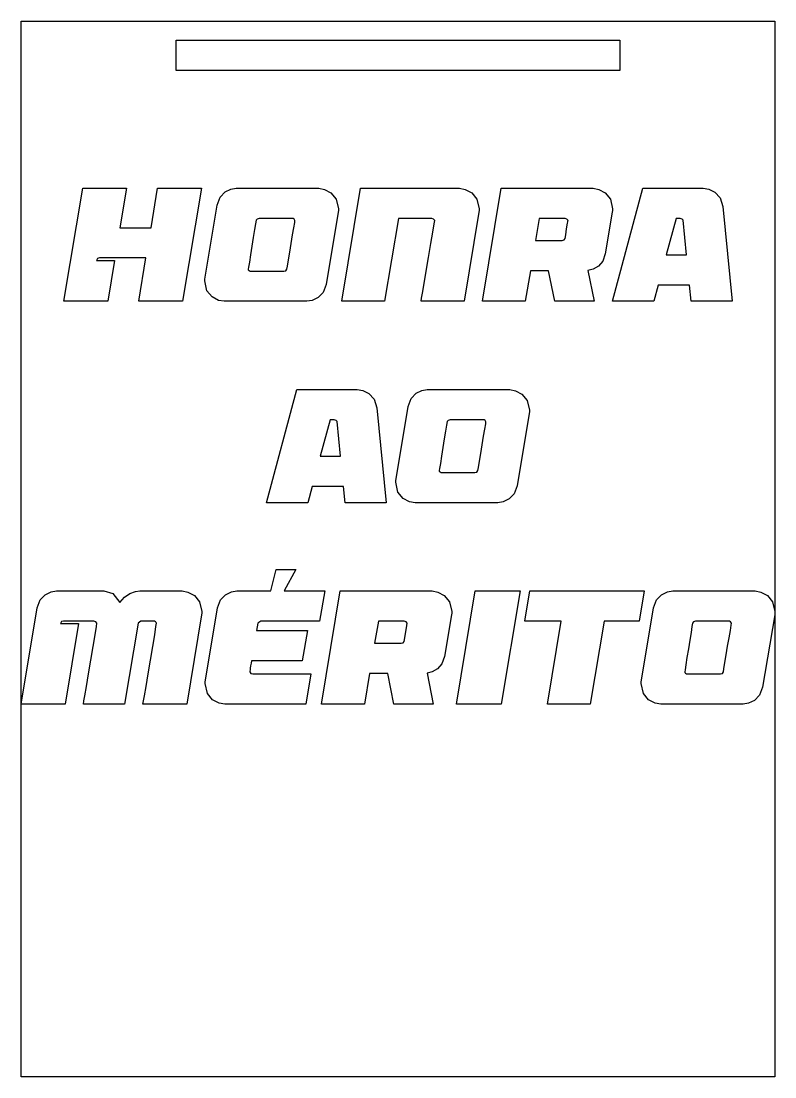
# Model space of a CAD drawing. Header units: millimetres. Extents: x 2 to 202, y 80 to 150.
# Drawn here: x 151.6 to 201.6, y 79.9 to 149.9 of the extents above; entities that cross this region are included whole.
import ezdxf

# ---------------------------------------------------------------- set-up
doc = ezdxf.new("R2010")
doc.units = ezdxf.units.MM
doc.layers.get('0').update_dxf_attribs({"linetype": 'CONTINUOUS', "lineweight": 25})
doc.layers.add('Layer 1', color=7, linetype='CONTINUOUS')

msp = doc.modelspace()

# ---------------------------------------------------------------- linework, layer by layer
at = {"color": 1, "linetype": 'CONTINUOUS'}
msp.add_lwpolyline([(201.57738, 149.94823), (201.57738, 79.94823), (151.57737, 79.94823), (151.57738, 149.94823)], close=True, dxfattribs=at)
for points in [[(155.663583, 138.867249), (158.57424, 138.867249), (158.134502, 136.239799), (160.197097, 136.239799), (160.636835, 138.867249), (163.547492, 138.867249), (162.291097, 131.36943), (159.390906, 131.36943), (159.86205, 134.242524), (156.78387, 134.242524), (156.647763, 134.210507), (156.584991, 134.082337), (157.778574, 134.082337), (157.32836, 131.36946), (154.417654, 131.36943)], [(171.703626, 138.792508), (172.132899, 138.568215), (172.478411, 138.151667), (172.624993, 137.510836), (172.624993, 137.393341), (172.614499, 137.275857), (171.808308, 132.490925), (171.609379, 131.956892), (171.274342, 131.615115), (170.88695, 131.422859), (170.530973, 131.36943), (165.055161, 131.36943), (164.678234, 131.433464), (164.248971, 131.657767), (163.903459, 132.074306), (163.756876, 132.725833), (163.756876, 132.843317), (163.777866, 132.960801), (164.573591, 137.745734), (164.77252, 138.279767), (165.107557, 138.621544), (165.494949, 138.803124), (165.850926, 138.867259), (171.326708, 138.867249)], [(180.66595, 138.867249), (181.042877, 138.792508), (181.472141, 138.568215), (181.817652, 138.151667), (181.964235, 137.510836), (181.95374, 137.393341), (181.943245, 137.275857), (180.959066, 131.36946), (178.111221, 131.36946), (178.142607, 131.572391), (178.205378, 131.914169), (178.320555, 132.544324), (178.456663, 133.366735), (178.603246, 134.285278), (178.760294, 135.193126), (178.885936, 135.962137), (178.980193, 136.506846), (179.011579, 136.731149), (178.938312, 136.827302), (178.81267, 136.870025), (176.613967, 136.870025), (175.692609, 131.36949), (172.844774, 131.36949), (174.090792, 138.867249)], [(183.419568, 138.867249), (189.513117, 138.867249), (189.890034, 138.792508), (190.319308, 138.568215), (190.664809, 138.151667), (190.811392, 137.510836), (190.811392, 137.393341), (190.790402, 137.275857), (190.329723, 134.520247), (190.1622, 134.028938), (189.869044, 133.697836), (189.513067, 133.494905), (189.178021, 133.409458), (189.586354, 131.36946), (186.979328, 131.36946), (186.570995, 133.398782), (185.356472, 133.398782), (185.021435, 131.36946), (182.173639, 131.36943)], [(192.811156, 138.867249), (196.821169, 138.867249), (197.187612, 138.803113), (197.595944, 138.600182), (197.941456, 138.226357), (198.119445, 137.660277), (198.747647, 131.369379), (196.025444, 131.369379), (195.920742, 132.44812), (193.837216, 132.44812), (193.544051, 131.369379), (190.811382, 131.36943)], [(167.128241, 136.517501), (167.065371, 136.122315), (166.981609, 135.598968), (166.887353, 135.032887), (166.793096, 134.456131), (166.719829, 133.975508), (166.667454, 133.644407), (166.646464, 133.50556), (166.646464, 133.462837), (166.698839, 133.420114), (166.772106, 133.37739), (166.834977, 133.366684), (169.012739, 133.366684), (169.148847, 133.398701), (169.211619, 133.494854), (169.243004, 133.708471), (169.316271, 134.114334), (169.400033, 134.627005), (169.494289, 135.203761), (169.588546, 135.769831), (169.672307, 136.250465), (169.724683, 136.592242), (169.745673, 136.731098), (169.693297, 136.816545), (169.620031, 136.859268), (169.546764, 136.869974), (167.369002, 136.869974), (167.232894, 136.827251), (167.170023, 136.741804), (167.170122, 136.741794)], [(187.597105, 135.43876), (187.659975, 135.524207), (187.701856, 135.769861), (187.764727, 136.175734), (187.827499, 136.560235), (187.837994, 136.634975), (187.848489, 136.69901), (187.858984, 136.720422), (187.858984, 136.731128), (187.785717, 136.827281), (187.660074, 136.870005), (185.942991, 136.870005), (185.691716, 135.396077), (187.460997, 135.396037)], [(195.491478, 136.741794), (195.428608, 136.827241), (195.2925, 136.869964), (195.020275, 136.869964), (194.371132, 134.445456), (195.721813, 134.445456)], [(169.8609, 125.516432), (173.870913, 125.516432), (174.237365, 125.452397), (174.645698, 125.249466), (174.9912, 124.875641), (175.169198, 124.309561), (175.79739, 118.018663), (173.075197, 118.018663), (172.970495, 119.097404), (170.88696, 119.097404), (170.593804, 118.018663), (167.861136, 118.018613)], [(184.372332, 125.441691), (184.801605, 125.217398), (185.147117, 124.80085), (185.29369, 124.160019), (185.29369, 124.042524), (185.283195, 123.92504), (184.477004, 119.140107), (184.278076, 118.606075), (183.943039, 118.264297), (183.555646, 118.072042), (183.19966, 118.018613), (177.723848, 118.018613), (177.346931, 118.082647), (176.917667, 118.30694), (176.572156, 118.723478), (176.425573, 119.375005), (176.425573, 119.49249), (176.446464, 119.609974), (177.242179, 124.394907), (177.441118, 124.928939), (177.776154, 125.270727), (178.163547, 125.452296), (178.519524, 125.516331), (183.995415, 125.516432)], [(172.541222, 123.390977), (172.478351, 123.476424), (172.342244, 123.519147), (172.070018, 123.519147), (171.420886, 121.094638), (172.771566, 121.094638)], [(179.796938, 123.166684), (179.734166, 122.771497), (179.650405, 122.248151), (179.556148, 121.68207), (179.461892, 121.105314), (179.388625, 120.624691), (179.336249, 120.293589), (179.315259, 120.154743), (179.315259, 120.11202), (179.367635, 120.069296), (179.440902, 120.026573), (179.503673, 120.015867), (181.681436, 120.015867), (181.817543, 120.047884), (181.880414, 120.144037), (181.9118, 120.357654), (181.985067, 120.763517), (182.068828, 121.276188), (182.163085, 121.852944), (182.257341, 122.419014), (182.341103, 122.899647), (182.393479, 123.241425), (182.41437, 123.380281), (182.361994, 123.465728), (182.288727, 123.508451), (182.215461, 123.519157), (180.037708, 123.519157), (179.901591, 123.476434), (179.83872, 123.390987), (179.838819, 123.390977)], [(163.788311, 106.141723), (163.809301, 106.259207), (164.605017, 111.04414), (164.803946, 111.578173), (165.138992, 111.91996), (165.526385, 112.10153), (165.882362, 112.165564), (168.143886, 112.165564), (168.499863, 113.596769), (169.808613, 113.596769), (169.023363, 112.165564), (171.71415, 112.165564), (171.379114, 110.168279), (167.484268, 110.168279), (167.285339, 110.040109), (167.201577, 109.538124), (170.572923, 109.538124), (170.216946, 107.540839), (166.866541, 107.540839), (166.835155, 107.369946), (166.803769, 107.199052), (166.782779, 107.04953), (166.761789, 106.932036), (166.751294, 106.857295), (166.740799, 106.803865), (166.814066, 106.697057), (166.939699, 106.66504), (170.792664, 106.66504), (170.457627, 104.667765), (165.086508, 104.667765), (164.70959, 104.7318), (164.280317, 104.956093), (163.934815, 105.372631), (163.788232, 106.024158), (163.788311, 106.024239)], [(152.847154, 111.578173), (153.18219, 111.91996), (153.569583, 112.10153), (153.92556, 112.165564), (157.066561, 112.165564), (157.663357, 111.99467), (158.134502, 111.396553), (158.427667, 111.759692), (158.794119, 111.99467), (159.160562, 112.122841), (159.464192, 112.165564), (162.270157, 112.165564), (162.647074, 112.090823), (163.076348, 111.866531), (163.421859, 111.449982), (163.568432, 110.809151), (163.568432, 110.691657), (163.547442, 110.574172), (162.563263, 104.667775), (159.663072, 104.667775), (159.694458, 104.870706), (159.757328, 105.212484), (159.872496, 105.842639), (160.008603, 106.66505), (160.155186, 107.583593), (160.312234, 108.491451), (160.437877, 109.260452), (160.521638, 109.805171), (160.553024, 110.029464), (160.542529, 110.072187), (160.500648, 110.114911), (160.427382, 110.157634), (160.354115, 110.16834), (159.526984, 110.16834), (159.33853, 110.04017), (158.438103, 104.667805), (155.7159, 104.667805), (155.747286, 104.870737), (155.799661, 105.212514), (155.914839, 105.842669), (156.050946, 106.66508), (156.207994, 107.583624), (156.365042, 108.491481), (156.490685, 109.260483), (156.574446, 109.805201), (156.605832, 110.029494), (156.532566, 110.125647), (156.406923, 110.16837), (154.386219, 110.16837), (154.250101, 110.136353), (154.18733, 110.008193), (155.380913, 110.008193), (154.49096, 104.667866), (151.580304, 104.667866), (152.648225, 111.04414)], [(172.750626, 112.165615), (178.844174, 112.165615), (179.221092, 112.090874), (179.650365, 111.866581), (179.995867, 111.450033), (180.14245, 110.809202), (180.14245, 110.691707), (180.121559, 110.574223), (179.66088, 107.818612), (179.493357, 107.327303), (179.200201, 106.996202), (178.844224, 106.79327), (178.509178, 106.707824), (178.91751, 104.667826), (176.310475, 104.667826), (175.902152, 106.697148), (174.687628, 106.697148), (174.352592, 104.667826), (171.504697, 104.667795)], [(183.419549, 104.667795), (180.456546, 104.667795), (181.702475, 112.165615), (184.675953, 112.165615)], [(185.325106, 112.165615), (192.915858, 112.165615), (192.580812, 110.16833), (190.246001, 110.16833), (189.335119, 104.667795), (186.487273, 104.667795), (187.408631, 110.16833), (184.990069, 110.16833)], [(200.653184, 112.090874), (201.082457, 111.866581), (201.427959, 111.450033), (201.574542, 110.809202), (201.574542, 110.691707), (201.564047, 110.574223), (200.757856, 105.78929), (200.558927, 105.255258), (200.223881, 104.91348), (199.836488, 104.721225), (199.480511, 104.667795), (194.0047, 104.667795), (193.627783, 104.73183), (193.198509, 104.956123), (192.852997, 105.372661), (192.706425, 106.024188), (192.706425, 106.141673), (192.727414, 106.259157), (193.52313, 111.044089), (193.722059, 111.578122), (194.057105, 111.91991), (194.444488, 112.101479), (194.800475, 112.165514), (200.276267, 112.165615)], [(176.928162, 108.737126), (176.990934, 108.822572), (177.032815, 109.068227), (177.095586, 109.4741), (177.158457, 109.8586), (177.168952, 109.933341), (177.179447, 109.997376), (177.189942, 110.018788), (177.189942, 110.029494), (177.116675, 110.125647), (176.991043, 110.16837), (175.273959, 110.16837), (175.022675, 108.694443), (176.792045, 108.694402)], [(196.07779, 109.815867), (196.015018, 109.42068), (195.931257, 108.897333), (195.837, 108.331253), (195.742743, 107.754497), (195.669477, 107.273874), (195.617101, 106.942772), (195.596111, 106.803926), (195.596111, 106.761203), (195.648487, 106.718479), (195.721754, 106.675756), (195.784624, 106.66505), (197.962387, 106.66505), (198.098494, 106.697067), (198.161266, 106.79322), (198.192652, 107.006837), (198.265919, 107.4127), (198.34968, 107.92537), (198.443937, 108.502127), (198.538193, 109.068197), (198.621955, 109.54883), (198.674331, 109.890608), (198.695222, 110.029464), (198.642846, 110.114911), (198.569579, 110.157634), (198.496312, 110.16834), (196.31855, 110.16834), (196.182442, 110.125617), (196.119671, 110.04017), (196.119671, 110.04016)]]:
    msp.add_lwpolyline(points, close=True)
at = {"layer": 'Layer 1'}
for p, q in [((161.87321, 148.68079), (191.28155, 148.68079)), ((161.87321, 146.68079), (161.87321, 148.68079)), ((191.28155, 148.68079), (191.28155, 146.68079)), ((191.28155, 146.68079), (161.87321, 146.68079))]:
    msp.add_line(p, q, dxfattribs=at)

doc.saveas('drawing.dxf')
